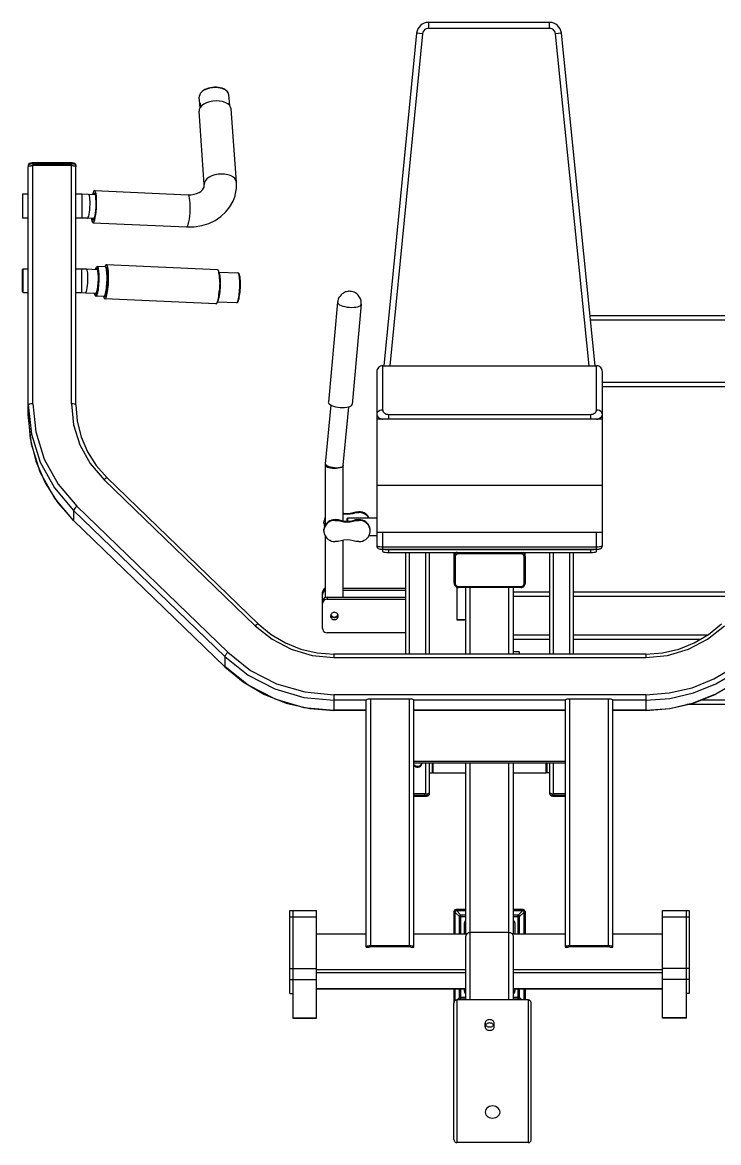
# Model space of a CAD drawing. Extents: x 9 to 1412, y 61 to 1287.
# Drawn here: x 9 to 744, y 61 to 1244 of the extents above; entities that cross this region are included whole.
import ezdxf

# ---------------------------------------------------------------- set-up
doc = ezdxf.new("R2010")
doc.units = 0
doc.layers.add('KADRBM', color=7, linetype='CONTINUOUS')

msp = doc.modelspace()

# ---------------------------------------------------------------- linework, layer by layer
at = {"layer": 'KADRBM'}
for points in [[(437.8, 1244.5), (435.4, 1244.3), (433.2, 1243.6), (431.2, 1242.6), (429.4, 1241.2), (427.8, 1239.6), (426.6, 1237.6), (425.8, 1235.5), (425.3, 1233.1)], [(437.8, 1244.5), (437.8, 1238.2)], [(565.7, 1244.5), (437.8, 1244.5)], [(565.7, 1238.2), (565.7, 1244.5)], [(578.2, 1233.2), (577.8, 1235.5), (576.9, 1237.6), (575.7, 1239.6), (574.1, 1241.2), (572.3, 1242.6), (570.3, 1243.6), (568.1, 1244.3), (565.7, 1244.5)], [(425.3, 1233.1), (390.7, 881.7)], [(431.6, 1232.5), (397.1, 881.7)], [(431.6, 1232.5), (425.3, 1233.1)], [(437.8, 1238.2), (436.6, 1238.1), (435.5, 1237.8), (434.5, 1237.2), (433.6, 1236.6), (432.8, 1235.7), (432.2, 1234.8), (431.8, 1233.7), (431.6, 1232.5)], [(565.7, 1238.2), (437.8, 1238.2)], [(572, 1232.5), (571.7, 1233.7), (571.3, 1234.8), (570.7, 1235.7), (569.9, 1236.6), (569, 1237.2), (568, 1237.8), (566.9, 1238.1), (565.7, 1238.2)], [(578.2, 1233.2), (572, 1232.5)], [(607.6, 881.7), (572, 1232.5)], [(613.9, 881.7), (578.2, 1233.2)], [(213.7, 1175.9), (211.6, 1175.9), (209.4, 1175.8), (207.3, 1175.5), (205.3, 1175), (203.4, 1174.4), (201.6, 1173.6), (200, 1172.6), (198.6, 1171.6), (197.5, 1170.5), (196.6, 1169.3), (196, 1168.1), (195.6, 1166.8), (195.6, 1165.5)], [(213.8, 1175.6), (211.8, 1175.6), (209.7, 1175.5), (207.6, 1175.2), (205.5, 1174.7), (203.6, 1174.1), (201.8, 1173.3), (200.2, 1172.5), (198.7, 1171.4), (197.5, 1170.4), (196.6, 1169.2), (196, 1168), (195.6, 1166.8), (195.6, 1165.5)], [(226.9, 1167.8), (226.6, 1169), (226.1, 1170.3), (225.3, 1171.4), (224.3, 1172.5), (222.9, 1173.4), (221.4, 1174.2), (219.6, 1174.9), (217.8, 1175.4), (215.8, 1175.8), (213.7, 1175.9)], [(226.9, 1167.8), (226.6, 1169), (226.1, 1170.2), (225.3, 1171.3), (224.2, 1172.3), (222.9, 1173.2), (221.3, 1174), (219.6, 1174.6), (217.7, 1175.1), (215.7, 1175.4), (213.8, 1175.6)], [(227.5, 1156.9), (225.6, 1158.6), (223.1, 1159.9), (220.1, 1160.8), (216.8, 1161.4), (213.3, 1161.6), (209.8, 1161.3), (206.3, 1160.6), (203.1, 1159.6), (200.4, 1158.2), (198.1, 1156.5), (196.5, 1154.6), (195.5, 1152.6)], [(196.4, 1154.4), (195.6, 1165.5)], [(227.7, 1156.6), (226.9, 1167.8)], [(195.5, 1152.6), (195.3, 1150.6)], [(200.9, 1073.4), (195.3, 1150.6)], [(196.6, 1159.6), (196.5, 1159.6), (196.4, 1159.4), (196.3, 1159.3), (196.3, 1159), (196.2, 1158.6), (196.2, 1158.2), (196.2, 1157.8), (196.2, 1157.4), (196.2, 1157), (196.3, 1156.6)], [(196.3, 1156.6), (196.4, 1155.8)], [(196.4, 1155.8), (196.5, 1155.9), (196.5, 1156), (196.6, 1156.2), (196.7, 1156.5), (196.7, 1156.8), (196.8, 1157.2), (196.8, 1157.6), (196.9, 1158), (196.9, 1158.4), (196.9, 1158.8)], [(196.9, 1158.8), (196.6, 1159.6)], [(229.3, 1153.1), (228.7, 1155.1), (227.5, 1156.9)], [(234.9, 1075.8), (229.3, 1153.1)], [(19.6, 1096), (18.8, 1096), (18, 1095.9), (17.2, 1095.7), (16.6, 1095.6), (16.1, 1095.4), (15.7, 1095.2), (15.4, 1094.9), (15.2, 1094.6), (15, 1094.2), (14.9, 1093.8)], [(19.6, 1095), (18.7, 1095), (17.8, 1094.9), (17, 1094.8), (16.3, 1094.7), (15.7, 1094.5), (15.3, 1094.3), (15, 1094.1), (14.9, 1093.8)], [(14.9, 1093.8), (14.9, 1092)], [(15.3, 1092.5), (14.9, 1092)], [(14.9, 829.8), (14.9, 1092)], [(17.7, 1093.1), (15.3, 1092.5)], [(15.3, 1092.5), (16.2, 1092.8)], [(16.4, 1092.9), (17.8, 1093.1)], [(19.6, 1093.2), (17.7, 1093.1)], [(18, 1093.1), (18.6, 1093.2)], [(18.6, 1093.2), (19.6, 1093.2)], [(19.6, 1096), (19.6, 1093.2)], [(60.4, 1096), (19.6, 1096)], [(19.6, 1095), (60.4, 1095)], [(19.6, 841.6), (19.6, 1093.2)], [(60.4, 1093.2), (19.6, 1093.2)], [(60.4, 1096), (60.4, 1093.2)], [(65.1, 1093.8), (65.1, 1094.2), (64.9, 1094.6), (64.7, 1094.9), (64.4, 1095.2), (64, 1095.4), (63.4, 1095.6), (62.8, 1095.8), (62.1, 1095.9), (61.2, 1096), (60.4, 1096)], [(65.1, 1093.8), (65, 1094.1), (64.8, 1094.3), (64.3, 1094.5), (63.8, 1094.7), (63, 1094.8), (62.2, 1094.9), (61.3, 1095), (60.4, 1095)], [(60.4, 841.6), (60.4, 1093.2)], [(62.2, 1093.1), (60.4, 1093.2)], [(60.4, 1093.2), (61.5, 1093.2)], [(61.5, 1093.2), (62.5, 1093.1)], [(64.8, 1092.5), (62.2, 1093.1)], [(62.5, 1093.1), (63.6, 1092.9)], [(63.8, 1092.8), (64.7, 1092.5)], [(65.1, 1092), (64.8, 1092.5)], [(65.1, 1093.8), (65.1, 1092)], [(65.1, 840.4), (65.1, 1092)], [(234.9, 1075.8), (234.3, 1077.9), (233.1, 1079.7), (231.2, 1081.3), (228.7, 1082.6), (225.7, 1083.6), (222.4, 1084.2), (218.9, 1084.3), (215.4, 1084.1), (211.9, 1083.4), (208.7, 1082.3), (206, 1080.9), (203.7, 1079.3), (202.1, 1077.4), (201.1, 1075.4)], [(84.9, 1066.9), (84.3, 1066.6), (83.7, 1065.6), (83.1, 1063.9)], [(85.1, 1036), (85.7, 1038.3), (86.2, 1041.1), (86.6, 1044.3), (86.9, 1047.8), (87, 1051.3), (87.1, 1054.8), (87, 1058.1), (86.8, 1061), (86.5, 1063.4), (86, 1065.3), (85.5, 1066.5), (84.9, 1066.9)], [(84.9, 1066.9), (183.8, 1062.4)], [(183.8, 1062.4), (187.1, 1062.4), (190.1, 1062.9), (192.8, 1063.6), (195.3, 1064.7), (197.3, 1066), (199, 1067.6), (200.1, 1069.3), (200.6, 1070.6)], [(200.6, 1070.6), (200.9, 1073.4)], [(201.1, 1075.4), (200.9, 1073.4)], [(233.4, 1061.3), (233.6, 1062.1), (234.8, 1068.9), (234.9, 1075.8)], [(8.6, 1062.9), (8.6, 1037.8)], [(14.9, 1062.9), (8.6, 1062.9)], [(71.4, 1062.9), (65.1, 1062.9)], [(71.4, 1062.9), (71.4, 1037.8)], [(78.5, 1062.7), (71.4, 1062.9)], [(78.7, 1039.9), (79.1, 1041.8), (79.5, 1044), (79.8, 1046.6), (80, 1049.4), (80.1, 1052.2), (80.1, 1054.9), (80, 1057.3), (79.8, 1059.5), (79.5, 1061.1), (79.1, 1062.2), (78.6, 1062.7), (78.5, 1062.7)], [(85.8, 1062.4), (78.5, 1062.7)], [(83.1, 1063.9), (82.8, 1062.5)], [(84.8, 1064), (84.4, 1063.9), (83.8, 1063), (83.6, 1062.5)], [(85.4, 1063.4), (84.9, 1064), (84.8, 1064)], [(85, 1038.3), (85.5, 1040.4), (85.9, 1043), (86.2, 1045.9), (86.5, 1049), (86.6, 1052.1), (86.6, 1055.2), (86.4, 1058), (86.2, 1060.3), (85.8, 1062.2), (85.4, 1063.4)], [(182.2, 1028.4), (190.3, 1028.6), (198.2, 1029.8), (205.6, 1032.1), (212.4, 1035.3), (218.4, 1039.3), (223.7, 1044.2), (228, 1049.6), (231.3, 1055.6), (233.4, 1061.3)], [(184, 1031.5), (184.6, 1033.8), (185.1, 1036.6), (185.5, 1039.8), (185.8, 1043.3), (185.9, 1046.8), (186, 1050.3), (185.9, 1053.6), (185.7, 1056.5), (185.4, 1058.9), (184.9, 1060.8), (184.4, 1062), (183.8, 1062.4)], [(14.9, 1037.8), (8.6, 1037.8)], [(71.4, 1037.8), (65.1, 1037.8)], [(77.4, 1037.7), (71.4, 1037.8)], [(77.4, 1037.7), (77.7, 1037.8), (78.2, 1038.6), (78.7, 1039.9)], [(84.6, 1037.3), (77.4, 1037.7)], [(81.7, 1037.5), (81.8, 1036.4), (82.2, 1034.5), (82.7, 1033.4), (83.4, 1032.9)], [(82.5, 1037.4), (82.8, 1036.4), (83.4, 1035.8), (83.5, 1035.8)], [(83.4, 1032.9), (83.9, 1033.2), (84.5, 1034.3), (85.1, 1036)], [(83.4, 1032.9), (182.2, 1028.4)], [(83.5, 1035.8), (83.9, 1036), (84.4, 1036.8)], [(85, 1038.3), (84.4, 1036.8)], [(182.2, 1028.4), (182.8, 1028.7), (183.5, 1029.7), (184, 1031.5)], [(8.6, 983.3), (9.4, 984.1)], [(8.6, 959.8), (8.6, 983.3)], [(9.4, 959), (9.4, 984.1)], [(9.4, 984.1), (14.9, 984.1)], [(65.1, 984.1), (71.4, 984.1)], [(71.4, 959), (71.4, 984.1)], [(71.4, 984.1), (76.3, 984)], [(77.9, 974.6), (77.9, 977.3), (77.7, 979.6), (77.5, 981.5), (77.1, 982.9), (76.7, 983.7), (76.3, 984)], [(76.3, 984), (87.9, 983.5)], [(86.8, 985.9), (86.8, 985.9), (86.4, 985.3), (86, 984.4), (85.7, 983.6)], [(87.6, 984.1), (87.4, 984.2), (87.1, 984.3), (86.7, 984.1), (86.4, 983.6), (86.4, 983.5)], [(87.3, 986.4), (86.8, 985.9)], [(89.2, 974.8), (89.2, 977), (89.1, 979), (89, 980.8), (88.8, 982.4), (88.5, 983.8), (88.2, 984.8), (87.9, 985.6), (87.5, 986), (87.2, 986.1), (86.8, 985.9)], [(87.7, 983.8), (87.2, 983.5)], [(87.3, 986.4), (87.8, 986.6)], [(87.8, 983.7), (87.6, 984.1)], [(89.8, 974.9), (89.8, 977), (89.7, 979), (89.6, 980.8), (89.4, 982.5), (89.1, 983.9), (88.9, 985), (88.5, 985.8), (88.2, 986.4), (87.8, 986.6), (87.8, 986.6)], [(96.1, 986.2), (87.8, 986.6)], [(88.9, 974.4), (88.9, 976.2), (88.8, 978), (88.7, 979.6), (88.5, 981), (88.3, 982.2), (88, 983.2), (87.8, 983.7)], [(97.4, 988.5), (97.1, 988.4), (96.6, 987.9), (96.2, 987.1), (95.9, 986.3)], [(96.1, 986.2), (96.5, 986)], [(96.5, 986), (96.8, 985.4)], [(97, 985.5), (96.5, 986)], [(96.8, 985.4), (97.3, 983.8)], [(97.3, 985.8), (96.9, 985.6)], [(97, 985.5), (97.8, 983.3)], [(97.6, 985.5), (97.2, 985.1)], [(97.6, 985.7), (97.3, 985.8)], [(98.4, 983), (98, 984.2), (97.6, 984.8), (97.3, 984.9)], [(99.8, 975.1), (99.7, 977.5), (99.6, 979.8), (99.5, 981.9), (99.3, 983.8), (99, 985.4), (98.7, 986.7), (98.3, 987.6), (97.9, 988.3), (97.5, 988.5), (97.4, 988.5)], [(214.9, 983.2), (97.4, 988.5)], [(98.1, 974.5), (98.1, 976.6), (98, 978.7), (97.8, 980.5), (97.6, 982.1), (97.4, 983.5), (97.4, 983.8)], [(99.3, 974.4), (99.2, 976.6), (99.2, 978.6), (99, 980.4), (98.8, 982), (98.6, 983.4), (98.3, 984.5), (98, 985.2), (97.6, 985.7)], [(98.5, 974.4), (98.5, 976.5), (98.4, 978.5), (98.2, 980.4), (98, 982), (97.8, 983.3)], [(97.9, 983), (97.8, 983.3)], [(98.9, 973.9), (98.9, 975.7), (98.8, 977.4), (98.7, 978.9), (98.6, 980.3), (98.4, 981.5), (98.1, 982.4), (97.9, 983)], [(99.1, 974.2), (99.1, 976.8), (98.9, 979.2), (98.7, 981.3), (98.4, 983)], [(217.2, 969.7), (217.2, 972.2), (217.1, 974.5), (216.9, 976.6), (216.7, 978.4), (216.4, 980), (216.1, 981.3), (215.8, 982.3), (215.4, 982.9), (214.9, 983.1), (214.9, 983.2)], [(75.2, 958.9), (75.3, 958.9), (75.8, 959.3), (76.3, 960.3), (76.7, 961.9), (77.1, 964), (77.5, 966.4), (77.7, 969.1), (77.9, 971.9), (77.9, 974.6)], [(85.5, 956), (85.6, 955.9), (86, 955.8), (86.4, 956), (86.8, 956.6), (87.2, 957.5), (87.5, 958.7), (87.9, 960.2), (88.2, 961.9), (88.5, 963.8), (88.8, 965.9), (89, 968.1), (89.1, 970.3), (89.2, 972.6), (89.2, 974.8)], [(86.3, 955.2), (86.7, 955.3), (87.1, 955.8), (87.5, 956.5), (87.8, 957.5), (88.2, 958.8), (88.5, 960.3), (88.9, 962.1), (89.1, 964), (89.4, 966.1), (89.6, 968.3), (89.7, 970.5), (89.8, 972.7), (89.8, 974.9)], [(86.6, 958.1), (86.7, 958.3), (87.1, 959.1), (87.4, 960.2), (87.7, 961.5), (88, 963), (88.3, 964.7), (88.5, 966.5), (88.7, 968.4), (88.8, 970.4), (88.9, 972.4), (88.9, 974.4)], [(95.8, 952.5), (96.2, 952.6), (96.6, 953), (97.1, 953.9), (97.5, 955.1), (97.9, 956.5), (98.3, 958.3), (98.7, 960.3), (99, 962.6), (99.3, 964.9), (99.5, 967.4), (99.6, 970), (99.7, 972.5), (99.8, 975.1)], [(96.1, 957.2), (96.5, 958.4), (96.8, 960), (97.1, 961.7), (97.4, 963.6), (97.6, 965.7), (97.8, 967.9), (98, 970.1), (98.1, 972.3), (98.1, 974.5)], [(96.4, 955.4), (96.8, 956), (97.2, 956.9), (97.6, 958.1), (98, 959.6), (98.3, 961.3), (98.6, 963.3), (98.8, 965.4), (99, 967.6), (99.2, 969.8), (99.2, 972.1), (99.3, 974.4)], [(96.6, 957.6), (96.8, 958.3), (97.2, 959.8), (97.5, 961.5), (97.8, 963.4), (98, 965.5), (98.2, 967.6), (98.4, 969.9), (98.5, 972.2), (98.5, 974.4)], [(96.8, 957.9), (96.9, 958.2), (97.3, 959.1), (97.6, 960.2), (97.9, 961.5), (98.1, 963), (98.4, 964.6), (98.6, 966.4), (98.7, 968.2), (98.8, 970.1), (98.9, 972), (98.9, 973.9)], [(97.6, 959), (98, 960.9), (98.4, 963.2), (98.7, 965.8), (98.9, 968.5), (99.1, 971.4), (99.1, 974.2)], [(216.2, 980.7), (236.4, 979.8)], [(218.1, 969.1), (218, 971.3), (217.9, 973.4), (217.8, 975.2), (217.6, 976.9), (217.3, 978.3), (217, 979.4), (216.7, 980.2), (216.3, 980.6), (216.3, 980.7)], [(217.5, 969), (217.4, 971.1), (217.4, 973.1), (217.2, 974.9), (217, 976.6), (216.8, 977.9), (216.7, 978)], [(238.4, 968.1), (238.4, 970), (238.4, 971.9), (238.2, 973.7), (238.1, 975.3), (237.8, 976.7), (237.6, 977.9), (237.3, 978.8), (237, 979.4), (236.6, 979.8), (236.4, 979.8)], [(239.1, 967.9), (239.1, 969.9), (239, 971.8), (238.9, 973.6), (238.7, 975.2), (238.5, 976.5), (238.2, 977.5), (238, 978.3), (237.7, 978.8), (237.4, 979.3), (237.1, 979.6), (236.6, 979.8), (236.4, 979.8)], [(8.6, 959.8), (9.4, 959)], [(9.4, 959), (14.9, 959)], [(65.1, 959), (71.4, 959)], [(71.4, 959), (75.2, 958.9)], [(75.2, 958.9), (86.8, 958.4)], [(96, 956.1), (96.1, 956), (96.6, 956.5), (97.1, 957.5), (97.6, 959)], [(213.2, 947.1), (213.6, 947.2), (214.1, 947.7), (214.5, 948.5), (214.9, 949.7), (215.4, 951.2), (215.8, 953), (216.1, 955), (216.4, 957.2), (216.7, 959.6), (216.9, 962.1)], [(214.9, 949.5), (215.1, 949.6), (215.5, 950.2), (215.9, 951.2), (216.3, 952.4), (216.7, 953.9), (217, 955.7), (217.3, 957.7), (217.6, 959.8), (217.8, 962.1), (217.9, 964.4), (218, 966.8), (218.1, 969.1)], [(216.2, 954.3), (216.5, 956), (216.8, 957.9), (217, 960), (217.2, 962.2), (217.4, 964.5), (217.4, 966.7), (217.5, 969)], [(217.1, 964.5), (216.9, 962.1)], [(217.2, 968.5), (217.1, 966.6)], [(217.1, 966.6), (217.1, 964.5)], [(217.2, 969.7), (217.2, 968.5)], [(235, 948.5), (235.2, 948.5), (235.5, 948.7), (235.9, 949.3), (236.3, 950.1), (236.6, 951.2), (237, 952.6), (237.3, 954.1), (237.6, 955.9), (237.8, 957.8), (238.1, 959.9), (238.2, 962), (238.4, 964.1), (238.4, 966.2), (238.4, 968.1)], [(235, 948.5), (235.3, 948.5), (235.8, 948.7), (236.2, 949), (236.5, 949.6), (236.9, 950.3), (237.2, 951.3), (237.6, 952.6), (237.9, 954.1), (238.2, 955.8), (238.5, 957.7), (238.7, 959.6), (238.9, 961.7), (239, 963.8), (239, 965.9), (239.1, 967.9)], [(366.8, 947.8), (366.6, 950.2), (366, 952.4), (365, 954.3), (363.5, 956.4), (362.1, 957.7), (360.6, 958.7), (359.2, 959.4), (357.7, 959.9), (356.6, 960.2), (355.4, 960.3), (354.3, 960.4), (353.3, 960.4), (352.4, 960.2), (351.3, 960), (350.2, 959.7), (349.1, 959.3), (347.9, 958.6), (346.6, 957.8), (345.5, 956.8), (344.3, 955.4), (343.2, 953.8), (342.5, 952.1), (341.9, 950.1), (341.8, 949)], [(84.6, 958.5), (84.6, 958.1), (84.9, 957.1), (85.3, 956.3), (85.5, 956)], [(85.2, 958.4), (85.4, 958.1), (85.7, 957.7), (86.1, 957.6), (86.3, 957.8)], [(85.9, 955.5), (85.5, 956)], [(86.3, 955.2), (85.9, 955.5)], [(86.1, 958.4), (86.5, 958.1)], [(86.3, 957.8), (86.6, 958.1)], [(94.6, 954.9), (86.3, 955.2)], [(94.4, 954.8), (94.6, 954.3), (94.9, 953.3), (95.3, 952.7), (95.7, 952.5), (95.8, 952.5)], [(95.1, 955.1), (94.6, 954.9)], [(95.5, 955.6), (95.1, 955.1)], [(95.6, 955.5), (95.1, 955.1)], [(96.1, 957.1), (95.5, 955.6)], [(95.5, 955.5), (95.9, 955.2)], [(96.6, 957.6), (95.6, 955.5)], [(213.2, 947.1), (95.8, 952.5)], [(96.3, 955.5), (95.9, 955.9)], [(95.9, 955.2), (96.3, 955.4)], [(96.6, 957.6), (96.8, 957.9)], [(214.8, 949.4), (235, 948.5)], [(215.5, 952), (215.8, 952.8), (216.2, 954.3)], [(341.8, 948.9), (332, 843.2)], [(341.8, 948.9), (342, 948), (342.7, 947.1), (343.9, 946.3), (345.4, 945.5), (347.4, 944.8), (349.5, 944.3), (351.9, 943.8), (354.3, 943.5), (356.7, 943.4), (359.1, 943.5), (361.2, 943.7), (363.1, 944.1), (364.7, 944.6), (365.8, 945.2), (366.6, 946), (366.8, 946.7)], [(366.8, 946.7), (357, 840.9)], [(366.8, 946.7), (366.8, 947.8)], [(608.5, 935), (940.2, 935)], [(609, 930.3), (940.2, 930.3)], [(389.4, 881.7), (388.1, 881.6), (386.9, 881.2), (385.9, 880.6), (384.9, 879.9), (384.2, 878.9), (383.6, 877.9), (383.2, 876.7), (383.1, 875.4)], [(389.4, 835), (389.4, 881.7)], [(389.4, 881.7), (615.3, 881.7)], [(615.3, 835), (615.3, 881.7)], [(621.6, 875.4), (621.5, 876.7), (621.1, 877.9), (620.5, 878.9), (619.8, 879.9), (618.8, 880.6), (617.8, 881.2), (616.6, 881.6), (615.3, 881.7)], [(383.1, 875.4), (383.1, 691.7)], [(621.6, 691.7), (621.6, 875.4)], [(621.6, 864.4), (940.2, 864.4)], [(621.6, 859.7), (940.2, 859.7)], [(17.7, 841.5), (16.3, 841.3), (15.3, 840.9), (14.9, 840.4)], [(14.9, 840.4), (18.1, 809.6), (27.3, 780.1), (42.4, 752.8), (62.7, 728.9)], [(17.9, 841.5), (17.7, 841.5)], [(19.6, 841.6), (17.9, 841.5)], [(19.6, 841.6), (22.7, 811.8), (31.7, 783), (46.3, 756.6), (66.1, 733.4)], [(60.4, 841.6), (62.7, 819.4), (69.4, 798.1), (80.2, 778.5), (94.9, 761.2)], [(62.2, 841.5), (60.4, 841.6)], [(65.1, 840.4), (64.8, 840.9), (63.8, 841.3), (62.2, 841.5)], [(65.1, 840.4), (66.5, 823.4), (70.7, 806.7), (77.4, 791), (86.7, 776.4), (98.2, 763.4)], [(329.1, 778.3), (334.8, 840.2)], [(331.9, 843.1), (332.2, 842.2), (332.9, 841.4), (334.1, 840.5), (335.6, 839.8), (337.5, 839.1), (339.7, 838.5), (342, 838.1), (344.5, 837.8), (346.9, 837.7), (349.2, 837.7), (351.4, 837.9), (353.3, 838.3), (354.8, 838.8), (356, 839.5), (356.7, 840.2), (356.9, 840.9)], [(18.1, 799.1), (14.9, 829.8)], [(14.9, 829.8), (16.9, 805.1), (22.9, 781.1), (32.7, 758.2), (46.1, 737), (62.8, 718.2)], [(347.8, 776.7), (353.6, 838.4)], [(389.4, 835), (387.8, 834.9), (386.3, 834.4), (384.9, 833.6), (383.9, 832.6), (383.3, 831.4), (383.1, 830.1)], [(383.1, 830.1), (383.4, 828.9), (384.3, 827.8), (385.5, 826.8), (386.9, 826.1), (388.5, 825.5), (389.4, 825.2)], [(389.4, 835), (389.5, 834), (390, 833.1), (390.6, 832.3), (391.3, 831.7), (392.1, 831.2), (392.9, 830.8), (393.6, 830.6), (394.4, 830.5), (395, 830.4), (395.7, 830.3)], [(395.7, 830.3), (395.7, 825.2)], [(395.7, 830.3), (609.1, 830.3)], [(609.1, 830.3), (609.7, 830.4), (610.4, 830.5), (611.1, 830.6), (611.9, 830.8), (612.7, 831.2), (613.4, 831.7), (614.2, 832.3), (614.8, 833.1), (615.2, 834), (615.3, 835)], [(609.1, 830.3), (609.1, 825.2)], [(621.6, 830.1), (621.4, 831.4), (620.8, 832.6), (619.8, 833.6), (618.5, 834.4), (617, 834.9), (615.3, 835)], [(615.3, 825.2), (616.3, 825.5), (617.8, 826.1), (619.3, 826.8), (620.5, 827.8), (621.3, 828.9), (621.6, 830.1)], [(621.6, 825.2), (383.1, 825.2)], [(27.3, 769.5), (18.1, 799.1)], [(42.4, 742.3), (27.3, 769.5)], [(329, 777.8), (329.1, 778.3)], [(329, 776.7), (329, 777.8)], [(329, 713.8), (329, 776.7)], [(329, 776.7), (329.2, 776), (329.9, 775.3), (331, 774.7), (332.5, 774.2), (334.3, 773.8), (336.3, 773.5), (338.4, 773.5), (340.5, 773.5), (342.5, 773.8), (344.3, 774.2), (345.8, 774.7), (346.9, 775.3), (347.6, 776), (347.8, 776.6)], [(329.3, 777.5), (329.1, 778.2)], [(330, 776.7), (329.3, 777.5)], [(330, 776.7), (331.1, 776), (332.6, 775.4), (334.4, 774.9), (336.3, 774.5), (338.4, 774.2), (340.5, 774.1), (342.5, 774.2), (344.3, 774.5), (345.8, 774.8), (346.9, 775.3), (347.6, 776)], [(347.8, 776.6), (347.6, 776)], [(347.8, 717.8), (347.8, 776.6)], [(98.2, 763.4), (98, 763.4), (97.3, 763.2), (96.2, 762.4), (94.9, 761.2)], [(254.7, 606.9), (94.9, 761.2)], [(257.9, 609.1), (98.2, 763.4)], [(383.1, 755.5), (621.6, 755.5)], [(62.7, 718.4), (42.4, 742.3)], [(66.1, 733.4), (64.8, 732.1), (63.7, 730.8), (63, 729.6), (62.7, 728.9)], [(62.7, 728.9), (62.7, 718.4)], [(222.5, 574.6), (62.7, 728.9)], [(225.8, 579.1), (66.1, 733.4)], [(328.6, 721.5), (329, 722.1)], [(347.8, 726.2), (348.5, 726), (351.7, 725.8), (354.9, 726), (358.1, 726.6), (361.2, 727.6)], [(347.8, 725.4), (348.5, 725.2), (351.7, 725), (354.9, 725.2), (358.1, 725.8), (361.2, 726.8)], [(361.2, 726.8), (361.2, 727.6)], [(361.2, 727.6), (364.3, 727.6)], [(361.2, 726.8), (364.3, 726.8)], [(364.3, 727.6), (364.3, 726.8)], [(375, 721.2), (374.9, 721.5), (373.9, 723), (372.7, 724.3), (371.3, 725.4), (369.7, 726.3), (368, 727), (366.1, 727.4), (364.3, 727.6)], [(374.5, 721.2), (373.9, 722.1), (372.7, 723.5), (371.3, 724.6), (369.7, 725.5), (368, 726.2), (366.1, 726.6), (364.3, 726.8)], [(62.7, 718.4), (62.8, 718.2)], [(222.5, 563.9), (62.7, 718.4)], [(339.2, 719.2), (337.2, 719.1), (335.3, 718.6), (333.5, 717.9), (331.9, 716.9), (330.4, 715.6), (329.2, 714.1), (328.3, 712.5), (327.6, 710.8), (327.3, 709)], [(339.2, 718.4), (337.2, 718.3), (335.3, 717.8), (333.5, 717.1), (331.9, 716.1), (330.4, 714.8), (329.2, 713.4), (328.3, 711.7), (327.6, 710), (327.3, 708.1)], [(327.3, 715.6), (327.4, 718.1)], [(327.3, 715.6), (327.4, 713.8), (327.9, 712.1), (328, 711.8)], [(328.6, 721.5), (327.9, 719.8), (327.4, 718.1)], [(329, 721.3), (328.6, 720.6), (327.9, 719), (327.4, 717.3)], [(339.2, 718.4), (339.2, 719.2)], [(339.2, 719.2), (342.3, 719.2)], [(339.2, 718.4), (342.3, 718.4)], [(342.3, 718.4), (342.3, 719.2)], [(342.3, 719.2), (345.4, 718.3), (348.5, 717.7), (351.7, 717.5), (354.9, 717.7), (358.1, 718.3), (361.2, 719.2)], [(342.3, 718.4), (345.4, 717.5), (348.5, 716.9), (351.7, 716.7), (354.9, 716.9), (358.1, 717.5), (361.2, 718.4)], [(351.7, 720.4), (352.5, 721.2)], [(351.7, 717.5), (351.7, 720.4)], [(352.5, 717.6), (352.5, 721.2)], [(352.5, 721.2), (383.1, 721.2)], [(361.2, 718.4), (361.2, 719.2)], [(361.2, 719.2), (364.3, 719.2)], [(361.2, 718.4), (364.3, 718.4)], [(364.3, 718.4), (364.3, 719.2)], [(376.2, 707.2), (376.2, 709), (375.8, 710.8), (375.2, 712.5), (374.3, 714.1), (373.1, 715.6), (371.6, 716.9), (370, 717.9), (368.2, 718.6), (366.2, 719.1), (364.3, 719.2)], [(376.2, 708.1), (375.8, 710), (375.2, 711.7), (374.3, 713.4), (373.1, 714.8), (371.6, 716.1), (370, 717.1), (368.2, 717.8), (366.2, 718.3), (364.3, 718.4)], [(327.3, 707.2), (327.3, 709)], [(327.3, 707.2), (327.3, 706.3), (327.6, 704.5), (328.3, 702.7), (329.2, 701.1), (330.4, 699.6), (331.9, 698.4), (333.5, 697.4), (335.3, 696.6), (337.2, 696.2), (339.2, 696)], [(329, 637), (329, 701.5)], [(364.3, 696), (366.2, 696.2), (368.2, 696.6), (370, 697.4), (371.6, 698.4), (373.1, 699.6), (374.3, 701.1), (375.2, 702.7), (375.8, 704.5), (376.2, 706.3), (376.2, 707.2)], [(375, 702.4), (383.1, 702.4)], [(383.1, 706), (621.6, 706)], [(389.4, 685.6), (389.4, 706)], [(615.4, 685.6), (615.4, 706)], [(342.3, 696), (339.2, 696)], [(361.2, 696), (358.1, 697), (354.9, 697.6), (351.7, 697.8), (348.5, 697.6), (345.4, 697), (342.3, 696)], [(347.8, 637.3), (347.8, 697.4)], [(364.3, 696), (361.2, 696)], [(383.1, 691.7), (383.3, 690.5), (384, 689.5), (384.8, 688.8), (385.7, 688.4), (386.7, 688.2), (388, 688), (389.4, 688)], [(383.1, 691.7), (383.3, 691.4), (384, 691.1), (384.9, 690.9), (386.3, 690.7), (387.8, 690.6), (389.4, 690.6)], [(389.4, 690.6), (615.4, 690.6)], [(389.4, 688), (615.4, 688)], [(390.4, 688), (390.6, 687.9), (392, 687.7), (393.7, 687.6), (395.7, 687.5)], [(395.7, 687.5), (395.7, 684.5)], [(395.7, 687.5), (609.1, 687.5)], [(609.1, 687.5), (611, 687.6), (612.7, 687.7), (614.1, 687.9), (614.3, 688)], [(609.1, 687.5), (609.1, 684.5)], [(615.4, 690.6), (617, 690.6), (618.5, 690.7), (619.8, 690.9), (620.8, 691.1), (621.4, 691.4), (621.6, 691.7)], [(615.4, 688), (616.6, 688), (617.7, 688.1), (618.5, 688.3), (619.2, 688.5), (619.9, 688.8), (620.5, 689.2), (621.1, 689.9), (621.5, 690.7), (621.6, 691.7)], [(389.4, 685.6), (389.7, 685.3), (390.6, 685), (392, 684.7), (393.7, 684.6), (395.7, 684.5)], [(395.7, 684.5), (609.1, 684.5)], [(413.7, 577.1), (413.7, 684.5)], [(417.6, 577.1), (417.6, 684.5)], [(434.9, 577.1), (434.9, 684.5)], [(438.8, 577.1), (438.8, 684.5)], [(464.7, 684.5), (464.7, 652.6)], [(467.2, 684.5), (466.5, 684.1), (465.7, 683.3), (465.2, 682.4), (464.8, 681.5), (464.7, 680.4)], [(468.6, 684.5), (467.7, 684.3), (466.9, 683.8), (466.2, 683.3), (465.6, 682.6), (465.2, 681.8), (464.9, 680.9), (464.8, 680)], [(466.1, 679.8), (464.8, 680)], [(467.6, 684.5), (467.5, 684.5), (466.6, 683.9), (465.9, 683.2), (465.3, 682.3), (464.9, 681.3)], [(469.5, 683.2), (468.9, 683.1), (468.2, 682.9), (467.6, 682.6), (467.1, 682.2), (466.7, 681.7), (466.4, 681.1), (466.1, 680.4), (466.1, 679.8)], [(466.1, 679.8), (466.1, 652)], [(469.5, 683.2), (469.5, 684.5)], [(535.4, 683.2), (469.5, 683.2)], [(535.4, 683.2), (535.4, 684.5)], [(538.9, 679.8), (538.8, 680.4), (538.6, 681.1), (538.3, 681.7), (537.9, 682.2), (537.4, 682.6), (536.8, 682.9), (536.1, 683.1), (535.4, 683.2)], [(540.1, 680.9), (539.8, 681.8), (539.4, 682.6), (538.8, 683.3), (538.1, 683.8), (537.2, 684.3), (536.4, 684.5)], [(540, 681.4), (539.7, 682.3), (539.1, 683.2), (538.4, 683.9), (537.5, 684.5), (537.4, 684.5)], [(538.4, 683.9), (537.5, 684.5)], [(538.9, 679.8), (540.2, 680)], [(538.9, 652), (538.9, 679.8)], [(540, 681.4), (540, 684.5)], [(540.1, 680.4), (540, 681.4)], [(540.2, 680), (540.1, 680.9)], [(540.2, 652.2), (540.2, 680.3)], [(565.9, 577.1), (565.9, 684.5)], [(569.8, 577.1), (569.8, 684.5)], [(587.1, 577.1), (587.1, 684.5)], [(591, 577.1), (591, 684.5)], [(609.1, 684.5), (611, 684.6), (612.7, 684.7), (614.1, 685), (615, 685.3), (615.4, 685.6)], [(464.7, 652.6), (464.8, 651.6)], [(464.8, 652.5), (464.8, 652.2)], [(464.8, 652.2), (464.9, 651.3), (465.2, 650.4), (465.6, 649.6), (466.2, 648.9), (466.9, 648.3), (467.7, 647.9), (468.6, 647.6), (469.5, 647.5)], [(466.1, 652), (464.8, 652.2)], [(464.8, 651.6), (464.9, 651.4)], [(466.1, 652), (466.1, 651.3), (466.4, 650.7), (466.7, 650.1), (467.1, 649.5), (467.6, 649.1), (468.2, 648.8)], [(535.4, 647.5), (536.4, 647.6), (537.2, 647.9), (538.1, 648.3), (538.8, 648.9), (539.4, 649.6), (539.8, 650.4), (540.1, 651.3), (540.2, 652.2)], [(535.4, 648.6), (536.1, 648.6), (536.8, 648.8), (537.4, 649.1), (537.9, 649.5), (538.3, 650.1), (538.6, 650.7), (538.8, 651.3), (538.9, 652)], [(538.9, 652), (540.2, 652.2)], [(329, 646.6), (328.2, 646.3), (327.2, 645.6), (326.5, 644.7), (326, 643.6), (325.8, 642.5)], [(329, 644.5), (328.2, 644.2), (327.2, 643.5), (326.5, 642.6), (326, 641.5), (325.8, 640.3)], [(325.8, 604.2), (325.8, 642.5)], [(347.8, 646.9), (413.7, 646.9)], [(347.8, 644.8), (413.7, 644.8)], [(467.8, 647.8), (467.8, 613.3)], [(468.2, 648.8), (468.9, 648.6), (469.5, 648.6)], [(469.5, 648.6), (469.5, 647.5)], [(469.5, 648.6), (535.4, 648.6)], [(535.4, 647.5), (469.5, 647.5)], [(477.3, 577.1), (477.3, 647.5)], [(482, 577.1), (482, 647.5)], [(522.8, 577.1), (522.8, 647.5)], [(527.5, 577.1), (527.5, 647.5)], [(527.5, 643.1), (565.9, 643.1)], [(535.4, 648.6), (535.4, 647.5)], [(591, 643.1), (782.6, 643.1)], [(330.6, 637.3), (329.3, 637.1), (328.2, 636.7), (327.2, 636), (326.5, 635), (326, 634), (325.8, 632.8)], [(330.6, 635.1), (329.3, 635), (328.2, 634.5), (327.2, 633.8), (326.5, 632.9), (326, 631.8), (325.8, 630.7)], [(330.6, 637.3), (330.6, 635.1)], [(330.6, 637.3), (413.7, 637.3)], [(330.6, 635.1), (413.7, 635.1)], [(527.5, 638.4), (565.9, 638.4)], [(591, 638.4), (777.7, 638.4)], [(334.5, 618.5), (334.3, 617.4)], [(334.3, 617.4), (334.4, 616.6), (334.7, 615.7), (335.2, 615), (335.8, 614.4), (336.6, 613.9), (337.5, 613.6), (338.4, 613.6), (339.3, 613.6), (340.2, 613.9), (341, 614.4), (341.6, 615), (342.1, 615.7), (342.4, 616.6), (342.5, 617.4)], [(342.3, 618.5), (342.1, 619.1), (341.6, 619.8), (341, 620.4), (340.2, 620.9), (339.3, 621.2), (338.4, 621.3), (337.5, 621.2), (336.6, 620.9), (335.8, 620.4), (335.2, 619.8), (334.7, 619.1), (334.5, 618.5)], [(334.5, 618.5), (334.7, 617.9), (335.2, 617.2), (335.8, 616.5), (336.6, 616.1), (337.5, 615.8), (338.4, 615.7), (339.3, 615.8), (340.2, 616.1), (341, 616.5), (341.6, 617.2), (342.1, 617.9), (342.3, 618.5)], [(334.6, 618.9), (335.1, 618), (336, 617.1), (337.1, 616.5), (338.4, 616.2), (339.7, 616.5), (340.8, 617.1), (341.7, 618.1), (342.2, 618.9)], [(342.5, 617.4), (342.3, 618.5)], [(257.9, 609.1), (257.7, 609.1), (257, 608.8), (255.9, 608), (254.7, 606.9)], [(254.7, 606.9), (272.5, 592.8), (292.8, 582.3), (314.9, 575.8), (337.9, 573.6)], [(257.9, 609.1), (271.4, 597.9), (286.6, 589), (302.9, 582.4), (320.2, 578.4), (337.9, 577.1)], [(325.8, 604.2), (326, 603), (326.5, 601.9), (327.2, 601), (328.2, 600.3), (329.3, 599.9), (330.6, 599.7)], [(467.8, 613.7), (477.3, 613.7)], [(467.8, 613.3), (477.3, 613.3)], [(667.4, 577.1), (685.1, 578.4), (702.3, 582.4), (718.7, 589), (733.9, 597.9), (747.4, 609.1)], [(667.4, 573.6), (690.4, 575.8), (712.5, 582.3), (732.8, 592.8), (750.6, 606.9)], [(413.7, 599.7), (330.6, 599.7)], [(527.5, 597.6), (565.9, 597.6)], [(527.5, 592.9), (565.9, 592.9)], [(591, 597.6), (733.3, 597.6)], [(591, 592.9), (725.3, 592.9)], [(225.8, 579.1), (224.5, 577.7), (223.5, 576.4), (222.7, 575.3), (222.5, 574.6)], [(222.5, 574.6), (222.5, 564.1)], [(222.5, 574.6), (247.2, 555), (275.4, 540.4), (306, 531.5), (337.9, 528.4)], [(225.8, 579.1), (249.8, 560), (277.2, 545.9), (307, 537.2), (337.9, 534.2)], [(337.9, 577.1), (337.9, 573.6)], [(667.4, 577.1), (337.9, 577.1)], [(337.9, 573.6), (667.4, 573.6)], [(533.7, 579.4), (527.5, 579.4)], [(533.7, 579.4), (533.7, 577.1)], [(667.4, 534.2), (692.2, 536.1), (716.4, 541.7), (739.3, 550.9), (760.6, 563.5), (779.5, 579.1)], [(667.4, 577.1), (667.4, 573.6)], [(667.4, 528.4), (692.9, 530.4), (717.8, 536.2), (741.5, 545.6), (763.3, 558.6), (782.8, 574.6)], [(222.5, 564.1), (222.5, 563.9)], [(247.2, 544.5), (222.5, 564.1)], [(222.5, 563.9), (242, 547.8), (263.8, 534.9), (287.5, 525.4), (312.4, 519.7), (337.9, 517.7)], [(275.4, 529.9), (247.2, 544.5)], [(667.4, 517.9), (692.9, 519.8), (717.8, 525.6), (741.5, 535.1), (763.3, 548)], [(337.9, 534.2), (337.9, 517.7)], [(667.4, 534.2), (337.9, 534.2)], [(667.4, 517.7), (692.9, 519.7), (717.8, 525.4), (741.5, 534.9)], [(667.4, 534.2), (667.4, 517.7)], [(275.4, 529.9), (306, 520.9), (337.9, 517.9)], [(372.1, 528.4), (337.9, 528.4)], [(376.8, 529.7), (375.4, 529.6), (374.1, 529.4), (373, 529.2), (372.4, 528.8), (372.1, 528.4)], [(372.1, 267.6), (372.1, 528.4)], [(376.8, 269), (376.8, 529.7)], [(417.6, 529.7), (376.8, 529.7)], [(417.6, 269), (417.6, 529.7)], [(422.3, 528.4), (422.1, 528.8), (421.4, 529.2), (420.4, 529.4), (419.1, 529.6), (417.6, 529.7)], [(422.3, 267.6), (422.3, 528.4)], [(582.4, 528.4), (422.3, 528.4)], [(587.1, 529.7), (585.6, 529.6), (584.3, 529.4), (583.3, 529.2), (582.6, 528.8), (582.4, 528.4)], [(582.4, 528.4), (582.4, 267.6)], [(587.1, 269), (587.1, 529.7)], [(627.9, 529.7), (587.1, 529.7)], [(627.9, 269), (627.9, 529.7)], [(632.6, 528.4), (632.4, 528.8), (631.7, 529.2), (630.7, 529.4), (629.3, 529.6), (627.9, 529.7)], [(632.6, 267.6), (632.6, 528.4)], [(667.4, 528.4), (632.6, 528.4)], [(1227.3, 523.9), (711, 523.9)], [(1227.3, 528.6), (725.6, 528.6)], [(372.1, 517.9), (337.9, 517.9)], [(372.1, 517.7), (337.9, 517.7)], [(582.4, 517.9), (422.3, 517.9)], [(582.4, 517.7), (422.3, 517.7)], [(667.4, 517.9), (632.6, 517.9)], [(667.4, 517.7), (632.6, 517.7)], [(582.4, 463.6), (422.3, 463.6)], [(422.3, 459.6), (423.2, 458.7), (424.3, 458), (425.6, 457.7), (426.9, 457.7), (428.2, 458), (429.3, 458.7), (430.2, 459.6), (430.8, 460.8), (431, 462)], [(422.3, 460.6), (423.2, 459.7), (424.3, 459), (425.6, 458.7), (426.9, 458.7), (428.2, 459), (429.3, 459.7), (430.2, 460.7), (430.8, 461.8), (430.8, 462)], [(582.4, 462), (422.3, 462)], [(434.9, 429.6), (434.9, 462)], [(438.8, 430.9), (438.8, 462)], [(441.9, 451.8), (441.9, 462)], [(442.7, 451.8), (442.7, 462)], [(477.3, 281.3), (477.3, 462)], [(482, 211.8), (482, 462)], [(522.8, 211.8), (522.8, 462)], [(527.5, 281.3), (527.5, 462)], [(562, 451.8), (562, 462)], [(562.8, 462), (562.8, 451.8)], [(565.9, 430.9), (565.9, 462)], [(569.8, 429.6), (569.8, 462)], [(438.8, 451.8), (441.9, 451.8)], [(441.9, 452.6), (442.7, 451.8)], [(442.7, 451.8), (477.3, 451.8)], [(527.5, 451.8), (562, 451.8)], [(562, 451.8), (562.8, 452.6)], [(565.9, 451.8), (562.8, 451.8)], [(434.9, 429.6), (422.3, 429.6)], [(434.1, 427.8), (422.3, 427.8)], [(422.3, 427), (434.1, 427)], [(434.1, 427), (434.1, 429.6)], [(434.9, 429.6), (434.1, 429.6)], [(434.1, 427), (434.9, 427), (435.8, 427.1), (436.6, 427.3), (437.3, 427.5), (437.8, 427.8), (438.3, 428.2), (438.6, 428.6), (438.8, 429), (438.8, 429.4)], [(434.1, 427.8), (435, 427.9), (435.9, 428), (436.7, 428.1), (437.4, 428.3), (438, 428.5), (438.5, 428.8), (438.7, 429.1), (438.8, 429.4)], [(434.9, 429.6), (435.8, 429.6), (436.6, 429.7), (437.3, 429.9), (438, 430.1), (438.4, 430.4), (438.7, 430.6), (438.8, 430.9)], [(438.8, 429.4), (438.8, 430.9)], [(565.9, 430.9), (566, 430.6), (566.3, 430.4), (566.8, 430.1), (567.4, 429.9), (568.2, 429.7), (569, 429.6), (569.8, 429.6)], [(566.1, 429.5), (566.1, 430.6)], [(566.1, 429.5), (566.1, 429), (566.3, 428.6), (566.6, 428.2), (567, 427.9), (567.6, 427.6), (568.3, 427.3), (569.1, 427.2), (569.9, 427.1), (570.8, 427)], [(566.1, 429.5), (566.1, 429.2), (566.4, 428.9), (566.8, 428.6), (567.4, 428.3), (568.2, 428.1), (569, 428), (569.8, 427.9), (570.8, 427.9)], [(582.4, 429.6), (569.8, 429.6)], [(570.8, 427), (570.8, 429.6)], [(582.4, 427.9), (570.8, 427.9)], [(570.8, 427), (582.4, 427)], [(291.4, 218.5), (291.4, 306.5)], [(291.4, 306.5), (319.6, 306.5)], [(291.4, 299.5), (319.6, 299.5)], [(294.5, 306.5), (294.5, 192.5)], [(319.6, 192.5), (319.6, 306.5)], [(467, 307.3), (466.1, 307.2), (465.4, 306.7), (464.9, 306), (464.7, 305.1)], [(464.7, 305.1), (464.7, 281.3)], [(464.7, 305.1), (465.6, 305.1)], [(467, 306.5), (466.4, 306.3), (466, 306), (465.7, 305.6), (465.6, 305.1)], [(465.6, 281.3), (465.6, 305.1)], [(465.8, 304.7), (465.9, 305.2)], [(465.8, 304.7), (465.8, 281.3)], [(470.6, 300), (465.8, 304.7)], [(467.3, 306.2), (466.8, 306.1), (466.4, 305.9), (466.1, 305.6), (465.9, 305.2)], [(467, 307.3), (467, 306.5)], [(477.3, 307.3), (467, 307.3)], [(477.3, 306.5), (467, 306.5)], [(472.1, 301.4), (467.3, 306.2)], [(467.3, 306.2), (477.3, 306.2)], [(472.1, 301.4), (471.7, 301.3), (471.3, 301.1), (471, 300.8), (470.7, 300.4), (470.6, 300)], [(470.6, 281.3), (470.6, 300)], [(470.6, 300), (477.3, 300)], [(472.1, 281.3), (472.1, 301.4)], [(477.3, 301.4), (472.1, 301.4)], [(477.3, 295.9), (476.6, 295.4), (476.1, 294.8), (475.8, 294), (475.7, 293.2)], [(537.8, 307.3), (527.5, 307.3)], [(537.8, 306.5), (527.5, 306.5)], [(527.5, 306.2), (537.4, 306.2)], [(532.7, 301.4), (527.5, 301.4)], [(527.5, 300), (534.1, 300)], [(529, 293.2), (528.9, 294), (528.6, 294.8), (528.1, 295.4), (527.5, 295.9)], [(537.4, 306.2), (532.7, 301.4)], [(532.7, 281.3), (532.7, 301.4)], [(534.1, 300), (534.1, 300.2), (534, 300.4), (533.9, 300.6), (533.8, 300.8), (533.6, 300.9), (533.5, 301.1), (533.3, 301.2), (533.1, 301.3), (532.9, 301.4), (532.7, 301.4)], [(538.9, 304.7), (534.1, 300)], [(534.1, 281.3), (534.1, 300)], [(538.9, 304.7), (538.8, 305.2), (538.6, 305.6), (538.3, 305.9), (537.9, 306.1), (537.4, 306.2)], [(537.8, 307.3), (537.8, 306.5)], [(540, 305.1), (539.8, 306), (539.4, 306.7), (538.6, 307.2), (537.8, 307.3)], [(539.1, 305.1), (539, 305.6), (538.7, 306), (538.3, 306.3), (537.8, 306.5)], [(538.9, 281.3), (538.9, 304.7)], [(539.1, 281.3), (539.1, 305.1)], [(539.1, 305.1), (540, 305.1)], [(540, 305.1), (540, 281.3)], [(685.2, 306.5), (713.3, 306.5)], [(685.2, 192.5), (685.2, 306.5)], [(685.2, 299.5), (713.3, 299.5)], [(710.3, 192.5), (710.3, 306.5)], [(713.3, 306.5), (713.3, 218.5)], [(475.7, 281.3), (475.7, 293.2)], [(475.7, 293.2), (477.3, 293.2)], [(529, 293.2), (527.5, 293.2)], [(529, 293.2), (529, 281.3)], [(372.1, 281.3), (319.6, 281.3)], [(478.1, 281.3), (422.3, 281.3)], [(482, 283), (480.9, 282.9), (479.9, 282.7), (479, 282.2), (478.3, 281.6), (477.7, 280.8), (477.4, 280), (477.3, 279.2)], [(477.3, 211.8), (477.3, 279.2)], [(522.8, 283), (482, 283)], [(527.5, 279.2), (527.3, 280), (527, 280.8), (526.5, 281.6), (525.7, 282.2), (524.8, 282.7), (523.8, 282.9), (522.8, 283)], [(582.4, 281.3), (526.7, 281.3)], [(527.5, 211.8), (527.5, 279.2)], [(685.2, 281.3), (632.6, 281.3)], [(375.2, 268.9), (374.1, 268.7), (373, 268.5), (372.4, 268.1), (372.1, 267.7)], [(372.1, 267.6), (375.2, 267.6)], [(376.8, 269), (375.2, 268.9)], [(376.8, 268.2), (376, 268.1), (375.4, 268), (375.2, 267.7)], [(375.2, 267.6), (375.2, 267.7)], [(417.6, 269), (376.8, 269)], [(376.8, 268.2), (417.6, 268.2)], [(419.3, 268.9), (417.6, 269)], [(419.3, 267.7), (419.1, 268), (418.5, 268.1), (417.6, 268.2)], [(422.3, 267.7), (422.1, 268.1), (421.4, 268.5), (420.4, 268.7), (419.3, 268.9)], [(419.3, 267.7), (419.3, 267.6)], [(419.3, 267.6), (422.3, 267.6)], [(585.4, 268.9), (584.3, 268.7), (583.3, 268.5), (582.6, 268.1), (582.4, 267.7)], [(582.4, 267.6), (585.4, 267.6)], [(587.1, 269), (585.4, 268.9)], [(587.1, 268.2), (586.3, 268.1), (585.6, 268), (585.4, 267.7)], [(585.4, 267.6), (585.4, 267.7)], [(627.9, 269), (587.1, 269)], [(587.1, 268.2), (627.9, 268.2)], [(629.6, 268.9), (627.9, 269)], [(629.6, 267.7), (629.4, 268), (628.7, 268.1), (627.9, 268.2)], [(632.6, 267.7), (632.4, 268.1), (631.7, 268.5), (630.7, 268.7), (629.6, 268.9)], [(629.6, 267.7), (629.6, 267.6)], [(629.6, 267.6), (632.6, 267.6)], [(291.4, 244.9), (319.6, 244.9)], [(477.3, 243.6), (319.6, 243.6)], [(477.3, 240.6), (319.6, 240.6)], [(685.2, 243.6), (527.5, 243.6)], [(685.2, 240.6), (527.5, 240.6)], [(713.3, 244.9), (685.2, 244.9)], [(291.4, 233.4), (319.6, 233.4)], [(713.3, 233.4), (685.2, 233.4)], [(291.4, 218.8), (294.5, 218.8)], [(291.4, 218.5), (294.5, 218.5)], [(477.3, 223.5), (319.6, 223.5)], [(477.3, 223.4), (319.6, 223.4)], [(464.7, 223.4), (464.7, 209.2)], [(465.6, 210.8), (465.6, 223.4)], [(465.8, 223.4), (465.8, 211)], [(470.6, 214.3), (468.1, 211.8)], [(470.6, 214.3), (470.6, 223.4)], [(470.6, 214.3), (470.7, 214.1), (470.7, 213.9), (470.8, 213.6), (471, 213.5), (471.1, 213.3), (471.3, 213.1), (471.5, 213), (471.7, 212.9), (471.9, 212.8), (472.1, 212.8)], [(477.3, 214.3), (470.6, 214.3)], [(472.1, 212.8), (472.1, 223.4)], [(475.7, 221), (475.7, 223.4)], [(475.7, 221), (477.3, 221)], [(475.7, 221), (475.8, 220.2), (476.1, 219.5), (476.6, 218.8), (477.3, 218.3)], [(477.3, 218.3), (477.3, 218.3)], [(685.2, 223.5), (527.5, 223.5)], [(685.2, 223.4), (527.5, 223.4)], [(529, 221), (527.5, 221)], [(527.5, 218.3), (528.1, 218.8), (528.6, 219.5), (528.9, 220.2), (529, 221)], [(534.1, 214.3), (527.5, 214.3)], [(529, 223.4), (529, 221)], [(532.7, 212.8), (532.7, 223.4)], [(532.7, 212.8), (533.1, 212.9), (533.5, 213.1), (533.8, 213.5), (534, 213.9), (534.1, 214.3)], [(534.1, 214.3), (534.1, 223.4)], [(536.6, 211.8), (534.1, 214.3)], [(538.9, 211.8), (538.9, 223.4)], [(539.1, 211.8), (539.1, 223.4)], [(540, 223.4), (540, 211.8)], [(713.3, 218.8), (710.3, 218.8)], [(713.3, 218.5), (710.3, 218.5)], [(467.8, 211.8), (467.2, 211.7), (466.6, 211.5), (466.1, 211.3), (465.6, 210.9), (465.2, 210.4), (464.9, 209.9), (464.8, 209.3), (464.7, 208.6)], [(464.7, 209.2), (464.7, 209), (464.7, 208.9)], [(543.2, 211.8), (467.8, 211.8)], [(472.1, 212.8), (471.1, 211.8)], [(477.3, 212.8), (472.1, 212.8)], [(532.7, 212.8), (527.5, 212.8)], [(533.7, 211.8), (532.7, 212.8)], [(546.3, 208.6), (546.2, 209.3), (546.1, 209.9), (545.8, 210.4), (545.4, 210.9), (544.9, 211.3), (544.4, 211.5), (543.8, 211.7), (543.2, 211.8)], [(294.5, 192.8), (319.6, 192.8)], [(294.5, 192.5), (319.6, 192.5)], [(502.5, 191.1), (501.6, 191), (500.7, 190.8), (499.9, 190.5), (499.1, 190), (498.5, 189.4), (498.1, 188.7), (497.8, 188), (497.7, 187.2), (497.8, 186.4), (498.1, 185.7), (498.5, 185), (499.1, 184.4), (499.8, 183.9), (500.6, 183.6), (501.5, 183.4), (502.5, 183.3)], [(502.5, 183.3), (503.4, 183.4), (504.3, 183.6), (505.1, 183.9), (505.8, 184.4), (506.4, 185), (506.9, 185.7), (507.2, 186.4), (507.3, 187.2), (507.2, 187.9), (506.9, 188.7), (506.5, 189.3), (505.9, 189.9), (505.1, 190.4), (504.3, 190.8), (503.4, 191), (502.5, 191.1)], [(710.3, 192.8), (685.2, 192.8)], [(710.3, 192.5), (685.2, 192.5)], [(502.5, 187.5), (501.6, 187.4), (500.7, 187.2), (499.9, 186.9), (499.1, 186.4), (498.5, 185.8), (498.1, 185.1), (497.8, 184.4), (497.7, 183.6), (497.8, 182.9), (498.1, 182.1), (498.5, 181.4), (499.1, 180.8), (499.8, 180.3), (500.6, 180), (501.5, 179.8), (502.5, 179.7)], [(497.7, 183.6), (497.7, 187.2)], [(502.5, 179.7), (503.4, 179.8), (504.3, 180), (505.1, 180.3), (505.8, 180.8), (506.4, 181.4), (506.9, 182.1), (507.2, 182.8), (507.3, 183.6), (507.2, 184.3), (506.9, 185.1), (506.5, 185.7), (505.9, 186.3), (505.1, 186.8), (504.3, 187.2), (503.4, 187.4), (502.5, 187.5)], [(507.3, 183.6), (507.3, 187.2)]]:
    msp.add_lwpolyline(points, dxfattribs=at)
at = {"layer": 'KADRBM', "color": 7}
for points in [[(464.7, 64.4), (464.7, 208.6)], [(467.8, 211.8), (467.8, 61.2)], [(543.2, 211.8), (543.2, 61.2)], [(546.3, 64.4), (546.3, 208.6)], [(505.5, 99.9), (503.8, 99.8), (502.1, 99.2), (500.6, 98.4), (499.4, 97.4), (498.4, 96.1), (497.9, 94.7), (497.7, 93.3)], [(513.4, 93.3), (513.2, 94.7), (512.6, 96.1), (511.6, 97.4), (510.4, 98.4), (508.9, 99.2), (507.2, 99.8), (505.5, 99.9)], [(497.7, 93.3), (497.9, 91.9), (498.4, 90.5), (499.4, 89.3), (500.6, 88.4), (502.1, 87.7), (503.8, 87.2), (505.5, 87.1)], [(505.5, 87.1), (507.2, 87.2), (508.9, 87.7), (510.4, 88.4), (511.6, 89.3), (512.6, 90.5), (513.2, 91.9), (513.4, 93.3)], [(464.7, 64.3), (464.8, 63.7), (464.9, 63.1), (465.2, 62.5), (465.6, 62.1), (466.1, 61.7), (466.6, 61.4), (467.2, 61.2), (467.8, 61.2)], [(543.2, 61.2), (467.8, 61.2)], [(543.2, 61.2), (543.8, 61.2), (544.4, 61.4), (544.9, 61.7), (545.4, 62.1), (545.8, 62.5), (546.1, 63.1), (546.2, 63.7), (546.3, 64.3)]]:
    msp.add_lwpolyline(points, dxfattribs=at)

doc.saveas('drawing.dxf')
